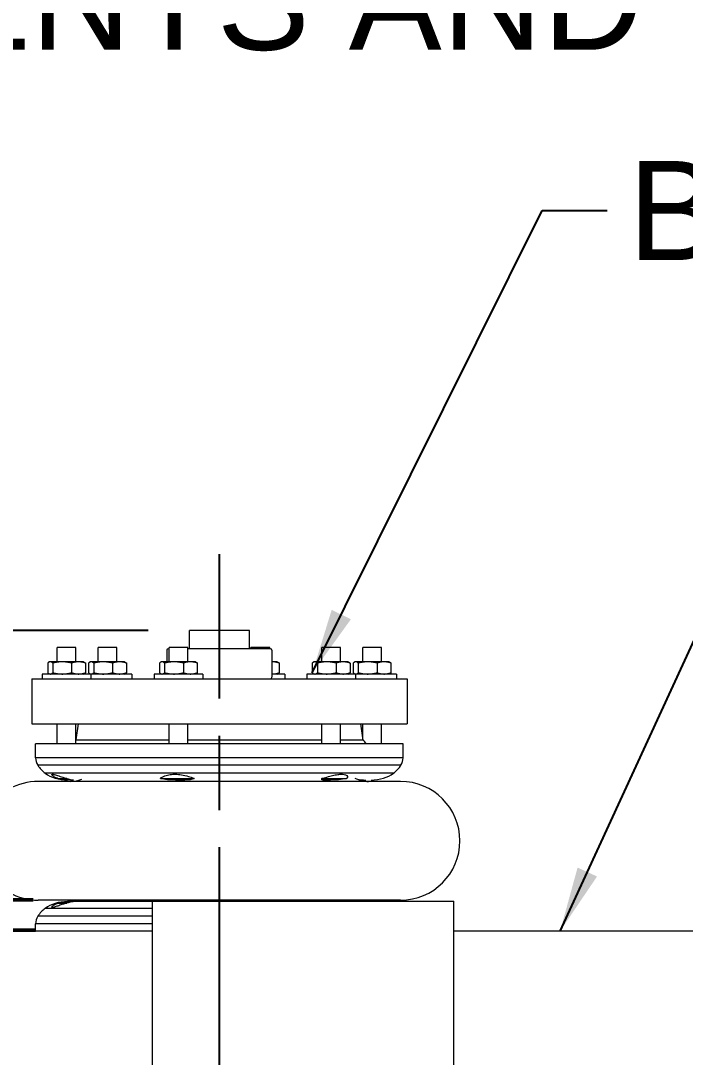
# Model space of a CAD drawing. Header units: inches. Extents: x 14 to 368, y 5 to 236.
# Drawn here: x 277.6 to 288.66, y 114.97 to 132.23 of the extents above; entities that cross this region are included whole.
import ezdxf

# ---------------------------------------------------------------- set-up
doc = ezdxf.new("R2010")
doc.units = ezdxf.units.IN
doc.header["$LTSCALE"] = 11
doc.header["$MEASUREMENT"] = 0
doc.linetypes.add('CHAIN', pattern=[0.7087, 0.4724, -0.0591, 0.1181, -0.0591])
doc.layers.add('Centerline', color=5, linetype='CHAIN', lineweight=25, true_color=0x0000ff)
for name, color, linetype, lineweight in [('Dimension (ANSI)', 7, 'Continuous', 25), ('Symbol', 7, 'Continuous', 25), ('Symbol (ANSI)', 7, 'Continuous', 25), ('Visible (ANSI)', 7, 'Continuous', 50)]:
    doc.layers.add(name, color=color, linetype=linetype, lineweight=lineweight)
doc.styles.add('MEMCOR Medium', font='arial.ttf')
doc.styles.add('Standard D-E', font='arial.ttf')
doc.styles.add('Standard D-E NeptuneBenson', font='arial.ttf')
doc.dimstyles.new('Default (ANSI)', dxfattribs={"dimscale": 11, "dimtxt": 0.15, "dimasz": 0.098425, "dimexe": 0.125, "dimexo": 0.0625, "dimgap": 0.031496, "dimtad": 0, "dimtih": 1, "dimtoh": 1, "dimdec": 4, "dimrnd": 1e-08, "dimzin": 3, "dimdsep": 46, "dimlunit": 5, "dimtxsty": 'MEMCOR Medium', "dimcen": 0.09, "dimdle": 0.393701, "dimclrd": 256, "dimclre": 256, "dimclrt": 256, "dimadec": 0, "dimazin": 1, "dimtfac": 0.8, "dimtofl": 0, "dimtmove": 0, "dimatfit": 3, "dimfxl": 1, "dimfrac": 1, "dimtolj": 1, "dimtzin": 4, "dimlwd": -1, "dimlwe": -1, "dimarcsym": 0})
doc.dimstyles.new('Default (ANSI)$7', dxfattribs={"dimscale": 11, "dimtxt": 0.15, "dimasz": 0.098425, "dimexe": 0.125, "dimexo": 0.0625, "dimgap": 0.031496, "dimtad": 0, "dimtih": 1, "dimtoh": 1, "dimdec": 4, "dimrnd": 1e-08, "dimzin": 3, "dimdsep": 46, "dimlunit": 5, "dimtxsty": 'MEMCOR Medium', "dimcen": 0.09, "dimdle": 0.393701, "dimclrd": 256, "dimclre": 256, "dimclrt": 256, "dimadec": 0, "dimazin": 1, "dimtfac": 0.8, "dimtofl": 0, "dimtmove": 0, "dimatfit": 3, "dimfxl": 1, "dimfrac": 1, "dimtolj": 1, "dimtzin": 4, "dimlwd": -1, "dimlwe": -1, "dimarcsym": 0})
doc.dimstyles.new('Default D-E$7', dxfattribs={"dimscale": 11, "dimtxt": 0.15, "dimasz": 0.098425, "dimexe": 0.125, "dimexo": 0.0625, "dimgap": 0.031496, "dimtad": 0, "dimtih": 1, "dimtoh": 1, "dimrnd": 1e-08, "dimzin": 4, "dimdsep": 46, "dimtxsty": 'Standard D-E', "dimcen": 0.09, "dimdle": 0.393701, "dimclrd": 256, "dimclre": 256, "dimclrt": 256, "dimadec": 0, "dimazin": 1, "dimtfac": 1, "dimtofl": 0, "dimtmove": 0, "dimatfit": 3, "dimfxl": 1, "dimtolj": 1, "dimtzin": 4, "dimlwd": -1, "dimlwe": -1, "dimarcsym": 0})

# ---------------------------------------------------------------- blocks, each defined once
blk = doc.blocks.new('*D27')
at = {"layer": 'Defpoints', "color": 0, "transparency": 16777216}
for p in [(228.546, 122.075), (280.408, 122.075), (262.977, 37.444)]:
    blk.add_point(p, dxfattribs=at)
at = {"layer": 'Dimension (ANSI)', "transparency": 16777216}
for p, q in [((279.72, 122.075), (227.171, 122.075)), ((228.546, 120.992), (228.546, 85.395)), ((228.546, 38.526), (228.546, 74.124)), ((262.289, 37.444), (227.171, 37.444))]:
    blk.add_line(p, q, dxfattribs=at)
for points in [[(228.366, 120.992), (228.727, 120.992), (228.546, 122.075)], [(228.366, 38.526), (228.727, 38.526), (228.546, 37.444)]]:
    blk.add_solid(points, dxfattribs=at)
at = {"layer": 'Dimension (ANSI)', "transparency": 16777216, "char_height": 1.65, "attachment_point": 5, "style": 'MEMCOR Medium'}
for s, insert in [('\\A1; \\fArial|b0|i0;84{\\H0.8x;\\S5#8;} in', (228.546, 81.456)), ('\\A1;[2149.6 mm]{\\P\\fArial|b0|i0;SHIPPING HEIGHT\\P\\fArial|b0|i0;REF.}', (228.546, 75.82))]:
    blk.add_mtext(s, dxfattribs=dict(at, insert=insert))

msp = doc.modelspace()

# ---------------------------------------------------------------- linework, layer by layer
at = {"layer": 'Centerline', "ltscale": 0.952448}
msp.add_line((280.907556, 39.265185), (280.907556, 123.343661), dxfattribs=at)
at = {"layer": 'Visible (ANSI)', "linetype": 'Continuous', "lineweight": 18}
for p, q in [((281.407556, 122.07456), (280.407556, 122.07456)), ((280.407556, 121.76876), (280.407556, 122.07456)), ((281.407556, 121.76876), (281.407556, 122.07456)), ((278.52001, 121.78876), (278.20751, 121.78876)), ((278.20751, 121.55176), (278.20751, 121.78876)), ((278.52001, 121.55176), (278.52001, 121.78876)), ((279.201351, 121.78876), (278.888851, 121.78876)), ((278.888851, 121.55176), (278.888851, 121.78876)), ((279.201351, 121.55176), (279.201351, 121.78876)), ((280.032556, 121.74376), (280.032556, 121.55176)), ((280.068969, 121.76876), (280.057556, 121.76876)), ((280.381469, 121.78876), (280.068969, 121.78876)), ((280.068969, 121.55176), (280.068969, 121.78876)), ((280.381469, 121.55176), (280.381469, 121.78876)), ((281.757556, 121.76876), (280.381469, 121.76876)), ((281.744151, 121.78876), (281.431651, 121.78876)), ((281.431651, 121.76876), (281.431651, 121.78876)), ((281.744151, 121.76876), (281.744151, 121.78876)), ((281.782556, 121.74376), (281.782556, 121.29376)), ((282.924268, 121.78876), (282.611768, 121.78876)), ((282.611768, 121.55176), (282.611768, 121.78876)), ((282.924268, 121.55176), (282.924268, 121.78876)), ((283.605609, 121.78876), (283.293109, 121.78876)), ((283.293109, 121.55176), (283.293109, 121.78876)), ((283.605609, 121.55176), (283.605609, 121.78876)), ((278.049788, 121.531453), (278.049788, 121.369067)), ((278.08226, 121.55176), (278.07233, 121.547129)), ((278.091852, 121.55176), (278.08226, 121.55176)), ((278.290902, 121.55176), (278.091852, 121.55176)), ((278.133916, 121.531453), (278.133916, 121.369067)), ((278.562811, 121.55176), (278.290902, 121.55176)), ((278.447889, 121.531453), (278.447889, 121.369067)), ((278.64526, 121.55176), (278.562811, 121.55176)), ((278.64526, 121.55176), (278.65519, 121.547129)), ((278.677732, 121.531453), (278.677732, 121.369067)), ((278.731129, 121.531453), (278.731129, 121.369067)), ((278.763601, 121.55176), (278.753671, 121.547129)), ((278.773193, 121.55176), (278.763601, 121.55176)), ((278.972244, 121.55176), (278.773193, 121.55176)), ((278.815257, 121.531453), (278.815257, 121.369067)), ((279.244152, 121.55176), (278.972244, 121.55176)), ((279.12923, 121.531453), (279.12923, 121.369067)), ((279.326601, 121.55176), (279.244152, 121.55176)), ((279.326601, 121.55176), (279.336531, 121.547129)), ((279.359074, 121.531453), (279.359074, 121.369067)), ((279.911246, 121.531453), (279.911246, 121.369067)), ((279.943719, 121.55176), (279.933788, 121.547129)), ((279.95331, 121.55176), (279.943719, 121.55176)), ((280.152361, 121.55176), (279.95331, 121.55176)), ((279.995375, 121.531453), (279.995375, 121.369067)), ((280.424269, 121.55176), (280.152361, 121.55176)), ((280.309347, 121.531453), (280.309347, 121.369067)), ((280.506719, 121.55176), (280.424269, 121.55176)), ((280.506719, 121.55176), (280.516649, 121.547129)), ((280.539191, 121.531453), (280.539191, 121.369067)), ((281.786951, 121.55176), (281.782556, 121.55176)), ((281.869401, 121.55176), (281.786951, 121.55176)), ((281.869401, 121.55176), (281.879331, 121.547129)), ((281.901873, 121.531453), (281.901873, 121.369067)), ((282.454046, 121.531453), (282.454046, 121.369067)), ((282.486518, 121.55176), (282.476588, 121.547129)), ((282.49611, 121.55176), (282.486518, 121.55176)), ((282.695161, 121.55176), (282.49611, 121.55176)), ((282.538175, 121.531453), (282.538175, 121.369067)), ((282.967069, 121.55176), (282.695161, 121.55176)), ((282.852147, 121.531453), (282.852147, 121.369067)), ((283.049518, 121.55176), (282.967069, 121.55176)), ((283.049518, 121.55176), (283.059449, 121.547129)), ((283.081991, 121.531453), (283.081991, 121.369067)), ((283.135387, 121.531453), (283.135387, 121.369067)), ((283.167859, 121.55176), (283.157929, 121.547129)), ((283.177451, 121.55176), (283.167859, 121.55176)), ((283.376502, 121.55176), (283.177451, 121.55176)), ((283.219516, 121.531453), (283.219516, 121.369067)), ((283.64841, 121.55176), (283.376502, 121.55176)), ((283.533488, 121.531453), (283.533488, 121.369067)), ((283.730859, 121.55176), (283.64841, 121.55176)), ((283.730859, 121.55176), (283.74079, 121.547129)), ((283.763332, 121.531453), (283.763332, 121.369067)), ((278.76976, 121.34876), (277.95776, 121.34876)), ((277.95776, 121.34876), (277.95776, 121.26876)), ((278.08226, 121.34876), (278.07233, 121.35339)), ((278.64526, 121.34876), (278.65519, 121.35339)), ((278.763601, 121.34876), (278.753671, 121.35339)), ((279.451101, 121.34876), (278.76976, 121.34876)), ((278.76976, 121.34876), (278.76976, 121.26876)), ((279.326601, 121.34876), (279.336531, 121.35339)), ((279.451101, 121.34876), (279.451101, 121.26876)), ((280.631219, 121.34876), (279.819219, 121.34876)), ((279.819219, 121.34876), (279.819219, 121.26876)), ((279.943719, 121.34876), (279.933788, 121.35339)), ((280.506719, 121.34876), (280.516649, 121.35339)), ((280.631219, 121.34876), (280.631219, 121.26876)), ((281.993901, 121.34876), (281.782556, 121.34876)), ((281.869401, 121.34876), (281.879331, 121.35339)), ((281.993901, 121.34876), (281.993901, 121.26876)), ((283.174018, 121.34876), (282.362018, 121.34876)), ((282.362018, 121.34876), (282.362018, 121.26876)), ((282.486518, 121.34876), (282.476588, 121.35339)), ((283.049518, 121.34876), (283.059449, 121.35339)), ((283.167859, 121.34876), (283.157929, 121.35339)), ((283.174018, 121.34876), (283.174018, 121.26876)), ((283.855359, 121.34876), (283.174018, 121.34876)), ((283.730859, 121.34876), (283.74079, 121.35339)), ((283.855359, 121.34876), (283.855359, 121.26876)), ((277.782556, 121.26876), (284.032556, 121.26876)), ((277.782556, 121.26876), (277.782556, 120.51876)), ((284.032556, 121.26876), (284.032556, 120.51876)), ((277.782556, 120.51876), (284.032556, 120.51876)), ((278.20751, 120.186313), (278.20751, 120.51876)), ((278.556662, 120.51876), (278.52001, 120.251074)), ((278.52001, 120.186313), (278.52001, 120.51876)), ((280.068969, 120.186313), (280.068969, 120.51876)), ((280.381469, 120.186313), (280.381469, 120.51876)), ((282.611768, 120.186313), (282.611768, 120.51876)), ((282.924268, 120.186313), (282.924268, 120.51876)), ((283.256457, 120.51876), (283.293511, 120.248141)), ((283.293109, 120.251074), (283.293109, 120.51876)), ((283.605609, 120.186313), (283.605609, 120.51876)), ((283.965468, 120.186313), (277.847651, 120.186313)), ((277.847651, 119.955616), (277.847651, 120.186313)), ((280.068969, 120.248141), (278.52001, 120.248141)), ((282.611768, 120.248141), (280.381469, 120.248141)), ((283.293511, 120.248141), (282.924268, 120.248141)), ((283.965468, 119.955616), (283.965468, 120.186313)), ((283.965468, 119.955616), (277.847651, 119.955616)), ((283.928804, 119.829241), (277.884315, 119.829241)), ((283.804541, 119.697163), (278.008579, 119.697163)), ((278.219146, 119.610554), (278.370344, 119.610554)), ((279.924587, 119.610554), (280.302596, 119.610554)), ((280.302596, 119.610554), (280.488865, 119.610554)), ((282.612001, 119.610554), (283.025081, 119.610554)), ((283.921272, 119.560833), (277.891848, 119.560833)), ((283.921272, 117.582807), (277.891848, 117.582807)), ((278.219146, 117.533087), (278.370344, 117.533087)), ((279.795997, 117.559827), (278.379951, 117.559827)), ((279.795997, 117.56876), (280.063106, 117.56876)), ((279.795997, 113.56876), (279.795997, 117.56876)), ((280.063106, 117.56876), (281.950831, 117.56876)), ((281.950831, 117.56876), (283.022219, 117.56876)), ((283.022219, 117.56876), (284.630601, 117.56876)), ((284.630601, 117.56876), (284.812105, 117.56876)), ((284.812105, 113.56876), (284.812105, 117.56876)), ((279.795997, 117.446478), (278.008579, 117.446478)), ((279.795997, 117.188025), (277.847651, 117.188025)), ((277.847651, 117.06876), (277.847651, 117.188025)), ((279.795997, 117.3144), (277.884315, 117.3144)), ((279.795997, 117.06876), (273.442686, 117.06876)), ((289.260701, 117.06876), (284.812105, 117.06876))]:
    msp.add_line(p, q, dxfattribs=at)
at = {"layer": 'Visible (ANSI)'}
for p, q in [((277.80928, 117.58626), (277.045483, 117.58626)), ((278.507298, 117.559827), (278.507298, 117.575708)), ((277.847651, 117.08626), (277.045483, 117.08626))]:
    msp.add_line(p, q, dxfattribs=at)
at = {"layer": 'Visible (ANSI)', "linetype": 'Continuous', "lineweight": 18}
for centre, radius, start, end in [((280.057556, 121.74376), 0.025, 90, 180), ((281.757556, 121.74376), 0.025, 0, 90), ((281.757556, 121.29376), 0.025, 270, 0), ((283.226799, 120.127909), 0.1375, 25.1354813, 60.9760883), ((278.136164, 119.970813), 0.288913, 183.0153263, 209.3417204), ((283.676955, 119.970813), 0.288913, 330.6582796, 356.9846737), ((278.262538, 120.060591), 0.443368, 211.4531967, 235.0546592), ((283.550582, 120.060591), 0.443368, 304.9453408, 328.5468033), ((278.331476, 120.135368), 0.544322, 233.6149039, 253.0268519), ((278.379951, 120.294191), 0.710378, 253.0268519, 270), ((278.423075, 120.063946), 0.503113, 270, 292.3964918), ((283.390044, 120.063946), 0.503113, 243.2299847, 270), ((283.433168, 120.294191), 0.710378, 270, 286.9731481), ((283.481644, 120.135368), 0.544322, 286.9731481, 306.3850961), ((277.891848, 118.57182), 0.989013, 90, 148.8445549), ((283.921272, 118.57182), 0.989013, 270, 90), ((277.891848, 118.57182), 0.989013, 211.1554451, 270), ((278.331476, 117.008272), 0.544322, 106.9731481, 126.3850961), ((278.379951, 116.84945), 0.710378, 90, 106.9731481), ((278.423075, 117.079694), 0.503113, 72.6161322, 90), ((283.390044, 117.079694), 0.503113, 90, 103.5711993), ((278.262538, 117.083049), 0.443368, 124.9453408, 148.5468033), ((278.136164, 117.172827), 0.288913, 150.6582796, 176.9846737)]:
    msp.add_arc(centre, radius, start, end, dxfattribs=at)
for centre, major_axis, ratio, start_param, end_param in [((280.252625, 120.294191), (0, -0.710378), 0.258819045, 0, 0.27525005), ((283.347076, 120.294191), (0, -0.710378), 0.965925826, 6.049370203, 6.283185307), ((278.466043, 120.294191), (0, -0.710378), 0.965925826, 0, 0.011340014), ((282.693142, 120.294191), (0, -0.710378), 0.707106781, 6.117990291, 6.283185307), ((278.466043, 116.84945), (0, 0.710378), 0.965925826, 6.271845293, 6.283185307)]:
    msp.add_ellipse(centre, major_axis=major_axis, ratio=ratio, start_param=start_param, end_param=end_param, dxfattribs=at)
for points, weights in [([(278.091852, 121.55176), (278.07233, 121.55176), (278.049788, 121.531453)], [1, 1.0379548493, 1]), ([(278.133916, 121.531453), (278.111374, 121.55176), (278.091852, 121.55176)], [1, 1.0379548493, 1]), ([(278.290902, 121.55176), (278.218045, 121.55176), (278.133916, 121.531453)], [1, 1.0379548493, 1]), ([(278.447889, 121.531453), (278.36376, 121.55176), (278.290902, 121.55176)], [1, 1.0379548493, 1]), ([(278.562811, 121.55176), (278.509475, 121.55176), (278.447889, 121.531453)], [1, 1.0379548493, 1]), ([(278.677732, 121.531453), (278.616146, 121.55176), (278.562811, 121.55176)], [1, 1.0379548493, 1]), ([(278.65519, 121.547129), (278.665847, 121.54216), (278.677732, 121.531453)], [1.01895290532, 1.01965956375, 1]), ([(278.773193, 121.55176), (278.753671, 121.55176), (278.731129, 121.531453)], [1, 1.0379548493, 1]), ([(278.815257, 121.531453), (278.792715, 121.55176), (278.773193, 121.55176)], [1, 1.0379548493, 1]), ([(278.972244, 121.55176), (278.899386, 121.55176), (278.815257, 121.531453)], [1, 1.0379548493, 1]), ([(279.12923, 121.531453), (279.045101, 121.55176), (278.972244, 121.55176)], [1, 1.0379548493, 1]), ([(279.244152, 121.55176), (279.190816, 121.55176), (279.12923, 121.531453)], [1, 1.0379548493, 1]), ([(279.359074, 121.531453), (279.297487, 121.55176), (279.244152, 121.55176)], [1, 1.0379548493, 1]), ([(279.336531, 121.547129), (279.347188, 121.54216), (279.359074, 121.531453)], [1.01895290532, 1.01965956375, 1]), ([(279.95331, 121.55176), (279.933788, 121.55176), (279.911246, 121.531453)], [1, 1.0379548493, 1]), ([(279.995375, 121.531453), (279.972833, 121.55176), (279.95331, 121.55176)], [1, 1.0379548493, 1]), ([(280.152361, 121.55176), (280.079503, 121.55176), (279.995375, 121.531453)], [1, 1.0379548493, 1]), ([(280.309347, 121.531453), (280.225219, 121.55176), (280.152361, 121.55176)], [1, 1.0379548493, 1]), ([(280.424269, 121.55176), (280.370934, 121.55176), (280.309347, 121.531453)], [1, 1.0379548493, 1]), ([(280.539191, 121.531453), (280.477605, 121.55176), (280.424269, 121.55176)], [1, 1.0379548493, 1]), ([(280.516649, 121.547129), (280.527305, 121.54216), (280.539191, 121.531453)], [1.01895290532, 1.01965956375, 1]), ([(281.786951, 121.55176), (281.784754, 121.55176), (281.782556, 121.551728)], [1, 1.00150897897, 1.00289797234]), ([(281.901873, 121.531453), (281.840287, 121.55176), (281.786951, 121.55176)], [1, 1.0379548493, 1]), ([(281.879331, 121.547129), (281.889988, 121.54216), (281.901873, 121.531453)], [1.01895290532, 1.01965956375, 1]), ([(282.49611, 121.55176), (282.476588, 121.55176), (282.454046, 121.531453)], [1, 1.0379548493, 1]), ([(282.538175, 121.531453), (282.515632, 121.55176), (282.49611, 121.55176)], [1, 1.0379548493, 1]), ([(282.695161, 121.55176), (282.622303, 121.55176), (282.538175, 121.531453)], [1, 1.0379548493, 1]), ([(282.852147, 121.531453), (282.768018, 121.55176), (282.695161, 121.55176)], [1, 1.0379548493, 1]), ([(282.967069, 121.55176), (282.913733, 121.55176), (282.852147, 121.531453)], [1, 1.0379548493, 1]), ([(283.081991, 121.531453), (283.020404, 121.55176), (282.967069, 121.55176)], [1, 1.0379548493, 1]), ([(283.059449, 121.547129), (283.070105, 121.54216), (283.081991, 121.531453)], [1.01895290532, 1.01965956375, 1]), ([(283.177451, 121.55176), (283.157929, 121.55176), (283.135387, 121.531453)], [1, 1.0379548493, 1]), ([(283.219516, 121.531453), (283.196973, 121.55176), (283.177451, 121.55176)], [1, 1.0379548493, 1]), ([(283.376502, 121.55176), (283.303644, 121.55176), (283.219516, 121.531453)], [1, 1.0379548493, 1]), ([(283.533488, 121.531453), (283.449359, 121.55176), (283.376502, 121.55176)], [1, 1.0379548493, 1]), ([(283.64841, 121.55176), (283.595075, 121.55176), (283.533488, 121.531453)], [1, 1.0379548493, 1]), ([(283.763332, 121.531453), (283.701745, 121.55176), (283.64841, 121.55176)], [1, 1.0379548493, 1]), ([(283.74079, 121.547129), (283.751446, 121.54216), (283.763332, 121.531453)], [1.01895290532, 1.01965956375, 1]), ([(278.049788, 121.369067), (278.07233, 121.34876), (278.091852, 121.34876)], [1, 1.0379548493, 1]), ([(278.091852, 121.34876), (278.111374, 121.34876), (278.133916, 121.369067)], [1, 1.0379548493, 1]), ([(278.133916, 121.369067), (278.218045, 121.34876), (278.290902, 121.34876)], [1, 1.0379548493, 1]), ([(278.290902, 121.34876), (278.36376, 121.34876), (278.447889, 121.369067)], [1, 1.0379548493, 1]), ([(278.447889, 121.369067), (278.509475, 121.34876), (278.562811, 121.34876)], [1, 1.0379548493, 1]), ([(278.562811, 121.34876), (278.616146, 121.34876), (278.677732, 121.369067)], [1, 1.0379548493, 1]), ([(278.677732, 121.369067), (278.665847, 121.35836), (278.65519, 121.35339)], [1, 1.01965956375, 1.01895290532]), ([(278.731129, 121.369067), (278.753671, 121.34876), (278.773193, 121.34876)], [1, 1.0379548493, 1]), ([(278.773193, 121.34876), (278.792715, 121.34876), (278.815257, 121.369067)], [1, 1.0379548493, 1]), ([(278.815257, 121.369067), (278.899386, 121.34876), (278.972244, 121.34876)], [1, 1.0379548493, 1]), ([(278.972244, 121.34876), (279.045101, 121.34876), (279.12923, 121.369067)], [1, 1.0379548493, 1]), ([(279.12923, 121.369067), (279.190816, 121.34876), (279.244152, 121.34876)], [1, 1.0379548493, 1]), ([(279.244152, 121.34876), (279.297487, 121.34876), (279.359074, 121.369067)], [1, 1.0379548493, 1]), ([(279.359074, 121.369067), (279.347188, 121.35836), (279.336531, 121.35339)], [1, 1.01965956375, 1.01895290532]), ([(279.911246, 121.369067), (279.933788, 121.34876), (279.95331, 121.34876)], [1, 1.0379548493, 1]), ([(279.95331, 121.34876), (279.972833, 121.34876), (279.995375, 121.369067)], [1, 1.0379548493, 1]), ([(279.995375, 121.369067), (280.079503, 121.34876), (280.152361, 121.34876)], [1, 1.0379548493, 1]), ([(280.152361, 121.34876), (280.225219, 121.34876), (280.309347, 121.369067)], [1, 1.0379548493, 1]), ([(280.309347, 121.369067), (280.370934, 121.34876), (280.424269, 121.34876)], [1, 1.0379548493, 1]), ([(280.424269, 121.34876), (280.477605, 121.34876), (280.539191, 121.369067)], [1, 1.0379548493, 1]), ([(280.539191, 121.369067), (280.527305, 121.35836), (280.516649, 121.35339)], [1, 1.01965956375, 1.01895290532]), ([(281.782556, 121.348792), (281.784754, 121.34876), (281.786951, 121.34876)], [1.00289797234, 1.00150897897, 1]), ([(281.786951, 121.34876), (281.840287, 121.34876), (281.901873, 121.369067)], [1, 1.0379548493, 1]), ([(281.901873, 121.369067), (281.889988, 121.35836), (281.879331, 121.35339)], [1, 1.01965956375, 1.01895290532]), ([(282.454046, 121.369067), (282.476588, 121.34876), (282.49611, 121.34876)], [1, 1.0379548493, 1]), ([(282.49611, 121.34876), (282.515632, 121.34876), (282.538175, 121.369067)], [1, 1.0379548493, 1]), ([(282.538175, 121.369067), (282.622303, 121.34876), (282.695161, 121.34876)], [1, 1.0379548493, 1]), ([(282.695161, 121.34876), (282.768018, 121.34876), (282.852147, 121.369067)], [1, 1.0379548493, 1]), ([(282.852147, 121.369067), (282.913733, 121.34876), (282.967069, 121.34876)], [1, 1.0379548493, 1]), ([(282.967069, 121.34876), (283.020404, 121.34876), (283.081991, 121.369067)], [1, 1.0379548493, 1]), ([(283.081991, 121.369067), (283.070105, 121.35836), (283.059449, 121.35339)], [1, 1.01965956375, 1.01895290532]), ([(283.135387, 121.369067), (283.157929, 121.34876), (283.177451, 121.34876)], [1, 1.0379548493, 1]), ([(283.177451, 121.34876), (283.196973, 121.34876), (283.219516, 121.369067)], [1, 1.0379548493, 1]), ([(283.219516, 121.369067), (283.303644, 121.34876), (283.376502, 121.34876)], [1, 1.0379548493, 1]), ([(283.376502, 121.34876), (283.449359, 121.34876), (283.533488, 121.369067)], [1, 1.0379548493, 1]), ([(283.533488, 121.369067), (283.595075, 121.34876), (283.64841, 121.34876)], [1, 1.0379548493, 1]), ([(283.64841, 121.34876), (283.701745, 121.34876), (283.763332, 121.369067)], [1, 1.0379548493, 1]), ([(283.763332, 121.369067), (283.751446, 121.35836), (283.74079, 121.35339)], [1, 1.01965956375, 1.01895290532])]:
    msp.add_rational_spline(points, weights, degree=2, dxfattribs=at)
for points, knots in [([(278.206483, 119.614756), (278.184155, 119.622528), (278.166015, 119.631319), (278.138508, 119.648133), (278.12897, 119.656199), (278.118132, 119.669695), (278.117116, 119.674997), (278.123515, 119.680154), (278.129329, 119.680825), (278.147564, 119.678615), (278.160443, 119.675383), (278.198257, 119.663836), (278.2257, 119.65412), (278.286249, 119.634003), (278.318824, 119.623705), (278.353598, 119.614756)], [-1.7515344, -1.7515344, -1.7515344, -1.7515344, -1.507264199, -1.507264199, -1.265612948, -1.265612948, -1.016038721, -1.016038721, -0.813659189, -0.813659189, -0.590671631, -0.590671631, -0.282031987, -0.282031987, -0.000296534, -0.000296534, -0.000296534, -0.000296534]), ([(278.466043, 119.583813), (278.465774, 119.583813), (278.465497, 119.583813), (278.464264, 119.583813), (278.463238, 119.583813), (278.457963, 119.583814), (278.45273, 119.583814), (278.438415, 119.583885), (278.428765, 119.583978), (278.394423, 119.584816), (278.36547, 119.586273), (278.300704, 119.593334), (278.261529, 119.599636), (278.219146, 119.610554)], [-0.0079434248, -0.0079434248, -0.0079434248, -0.0079434248, 0, 0, 0.0265597837, 0.0265597837, 0.1269325245, 0.1269325245, 0.2580403133, 0.2580403133, 0.5438411068, 0.5438411068, 0.8658061764, 0.8658061764, 0.8658061764, 0.8658061764]), ([(278.370344, 119.610554), (278.396556, 119.599636), (278.419198, 119.593334), (278.452043, 119.586273), (278.46456, 119.584816), (278.473029, 119.583978), (278.474271, 119.583885), (278.473276, 119.583814), (278.471793, 119.583814), (278.468462, 119.583813), (278.467687, 119.583813), (278.466576, 119.583813), (278.466313, 119.583813), (278.466043, 119.583813)], [0, 0, 0, 0, 0.369847568, 0.369847568, 0.698152512, 0.698152512, 0.848758588, 0.848758588, 0.964058714, 0.964058714, 0.994568455, 0.994568455, 1.003693222, 1.003693222, 1.003693222, 1.003693222]), ([(280.252625, 119.583813), (280.251618, 119.583813), (280.250611, 119.583813), (280.246221, 119.583813), (280.242825, 119.583813), (280.226507, 119.583814), (280.21347, 119.583814), (280.183118, 119.583885), (280.165969, 119.583978), (280.111955, 119.584816), (280.075726, 119.586273), (280.003085, 119.593334), (279.963951, 119.599636), (279.924587, 119.610554)], [-0.0079434248, -0.0079434248, -0.0079434248, -0.0079434248, 0, 0, 0.0265597837, 0.0265597837, 0.1269325247, 0.1269325247, 0.2580403137, 0.2580403137, 0.5438411075, 0.5438411075, 0.8658061775, 0.8658061775, 0.8658061775, 0.8658061775]), ([(279.928266, 119.614756), (279.933997, 119.620575), (279.942817, 119.626965), (279.966222, 119.640244), (279.981257, 119.647152), (280.024458, 119.662819), (280.055514, 119.670765), (280.117491, 119.679193), (280.146784, 119.680824), (280.20919, 119.679307), (280.241754, 119.675933), (280.314753, 119.663749), (280.354514, 119.653836), (280.423035, 119.63367), (280.452692, 119.623559), (280.477306, 119.614756)], [-1.751957248, -1.751957248, -1.751957248, -1.751957248, -1.569152472, -1.569152472, -1.371506474, -1.371506474, -1.074775693, -1.074775693, -0.838721318, -0.838721318, -0.590919966, -0.590919966, -0.277463852, -0.277463852, -0.000296534, -0.000296534, -0.000296534, -0.000296534]), ([(280.488865, 119.610554), (280.467881, 119.599636), (280.445311, 119.593334), (280.398824, 119.586273), (280.373708, 119.584816), (280.331165, 119.583978), (280.316934, 119.583885), (280.290151, 119.583814), (280.278119, 119.583814), (280.262322, 119.583813), (280.258993, 119.583813), (280.254636, 119.583813), (280.253632, 119.583813), (280.252625, 119.583813)], [0, 0, 0, 0, 0.369847559, 0.369847559, 0.698152508, 0.698152508, 0.848758584, 0.848758584, 0.964058711, 0.964058711, 0.994568452, 0.994568452, 1.00369322, 1.00369322, 1.00369322, 1.00369322]), ([(282.693142, 119.583813), (282.692405, 119.583813), (282.691673, 119.583813), (282.688517, 119.583813), (282.686147, 119.583813), (282.675103, 119.583814), (282.6673, 119.583814), (282.651263, 119.583885), (282.643764, 119.583978), (282.624091, 119.584816), (282.616817, 119.586273), (282.60894, 119.593334), (282.608982, 119.599636), (282.612001, 119.610554)], [-0.0079434248, -0.0079434248, -0.0079434248, -0.0079434248, 0, 0, 0.0265597821, 0.0265597821, 0.1269325218, 0.1269325218, 0.2580403084, 0.2580403084, 0.5438410935, 0.5438410935, 0.8658061665, 0.8658061665, 0.8658061665, 0.8658061665]), ([(282.628342, 119.614756), (282.658326, 119.622528), (282.689623, 119.631319), (282.751263, 119.648133), (282.781769, 119.656199), (282.841273, 119.669695), (282.870136, 119.674997), (282.918168, 119.680154), (282.937867, 119.680825), (282.974767, 119.678615), (282.991185, 119.675383), (283.022513, 119.663836), (283.034231, 119.65412), (283.042367, 119.634003), (283.040022, 119.623705), (283.030268, 119.614756)], [-1.7515344, -1.7515344, -1.7515344, -1.7515344, -1.507264199, -1.507264199, -1.265612948, -1.265612948, -1.016038721, -1.016038721, -0.813659189, -0.813659189, -0.590671631, -0.590671631, -0.282031987, -0.282031987, -0.000296534, -0.000296534, -0.000296534, -0.000296534]), ([(283.025081, 119.610554), (282.977884, 119.599636), (282.932673, 119.593334), (282.853341, 119.586273), (282.815708, 119.584816), (282.764695, 119.583978), (282.749223, 119.583885), (282.723434, 119.583814), (282.712886, 119.583814), (282.70042, 119.583813), (282.697866, 119.583813), (282.69462, 119.583813), (282.693879, 119.583813), (282.693142, 119.583813)], [0, 0, 0, 0, 0.369847559, 0.369847559, 0.698152508, 0.698152508, 0.848758584, 0.848758584, 0.964058711, 0.964058711, 0.994568453, 0.994568453, 1.00369322, 1.00369322, 1.00369322, 1.00369322]), ([(278.353598, 117.528884), (278.323396, 117.521113), (278.294854, 117.512321), (278.243384, 117.495507), (278.220265, 117.487442), (278.179653, 117.473946), (278.162403, 117.468643), (278.138366, 117.463486), (278.130349, 117.462816), (278.119573, 117.465026), (278.11753, 117.468257), (278.121274, 117.479805), (278.130353, 117.489521), (278.160614, 117.509638), (278.180775, 117.519936), (278.206483, 117.528884)], [-1.751534401, -1.751534401, -1.751534401, -1.751534401, -1.507264199, -1.507264199, -1.265612948, -1.265612948, -1.016038721, -1.016038721, -0.813659189, -0.813659189, -0.590671631, -0.590671631, -0.282031987, -0.282031987, -0.000296534, -0.000296534, -0.000296534, -0.000296534]), ([(278.219146, 117.533087), (278.261529, 117.544004), (278.300704, 117.550307), (278.36547, 117.557367), (278.394423, 117.558825), (278.428765, 117.559663), (278.438415, 117.559756), (278.45273, 117.559827), (278.457963, 117.559827), (278.463238, 117.559827), (278.464264, 117.559827), (278.465497, 117.559827), (278.465774, 117.559827), (278.466043, 117.559827)], [0, 0, 0, 0, 0.369847229, 0.369847229, 0.698152371, 0.698152371, 0.848758466, 0.848758466, 0.964058719, 0.964058719, 0.994569246, 0.994569246, 1.003693435, 1.003693435, 1.003693435, 1.003693435]), ([(278.466043, 117.559827), (278.466313, 117.559827), (278.466576, 117.559827), (278.467686, 117.559827), (278.468462, 117.559827), (278.471793, 117.559827), (278.473276, 117.559827), (278.474271, 117.559756), (278.473029, 117.559663), (278.46456, 117.558825), (278.452043, 117.557367), (278.419198, 117.550307), (278.396556, 117.544004), (278.370344, 117.533087)], [-0.007942405, -0.007942405, -0.007942405, -0.007942405, 0, 0, 0.0265587405, 0.0265587405, 0.1269250639, 0.1269250639, 0.2580243435, 0.2580243435, 0.5438067204, 0.5438067204, 0.8657505612, 0.8657505612, 0.8657505612, 0.8657505612])]:
    msp.add_open_spline(points, degree=3, knots=knots, dxfattribs=at)
for points in [[(278.219146, 119.610554), (278.214798, 119.611929), (278.210576, 119.613332), (278.206483, 119.614756)], [(278.353598, 119.614756), (278.359134, 119.613332), (278.364718, 119.611929), (278.370344, 119.610554)], [(279.924587, 119.610554), (279.925634, 119.611929), (279.926863, 119.613332), (279.928266, 119.614756)], [(280.477306, 119.614756), (280.481289, 119.613332), (280.485145, 119.611929), (280.488865, 119.610554)], [(282.612001, 119.610554), (282.617396, 119.611929), (282.622847, 119.613332), (282.628342, 119.614756)], [(283.030268, 119.614756), (283.028715, 119.613332), (283.026987, 119.611929), (283.025081, 119.610554)], [(278.206483, 117.528884), (278.210576, 117.530309), (278.214798, 117.531712), (278.219146, 117.533087)], [(278.370344, 117.533087), (278.364718, 117.531712), (278.359134, 117.530309), (278.353598, 117.528884)]]:
    msp.add_open_spline(points, degree=3, dxfattribs=at)

# ---------------------------------------------------------------- texts
at = {"layer": 'Symbol', "insert": (287.709845, 129.890688), "char_height": 1.65000005, "width": 19.73208912, "attachment_point": 1, "style": 'Standard D-E'}
msp.add_mtext('\\fArial|b0|i0;BUMP ASSEMBLY', dxfattribs=at)
at = {"layer": 'Symbol (ANSI)', "insert": (218.465581, 196.119393), "char_height": 1.814999942, "width": 148.64247032, "attachment_point": 1, "line_spacing_factor": 1.727336, "style": 'Standard D-E NeptuneBenson'}
msp.add_mtext('NOTES:\\P1.^IFILTER TANK IS TO BE CONSTRUCTED OF HIGH QUALITY A36 CARBON STEEL, UPPER HEAD THICKNESS = 1 1/2" \\P(38.1mm), LOWER HEAD THICKNESS = 5/16" (7.93mm) & SHELL THICKNESS = 1/4" (6.35mm).\\P2.^IINTERIOR OF TANK IS LINED WITH FLEXSOL 3000. EXTERIOR IS COATED WITH 5-8 MILS OF HIGH SOLIDS ENAMEL. \\PNO WELDING OR EXTREME HEAT IS TO BE APPLIED TO TANK AFTER LINING OR COATING PROCESS IS DONE.\\P3.^IELECTRICAL REQUIREMENTS: 120VAC-10-60Hz, 15 AMP CIRCUIT PROTECTION.\\P4.^ILOCATE ALL ELECTRICAL ITEMS IN A NON-HAZARDOUS LOCATION.\\P5.^IELECTRICAL CONNECTIONS ARE THE RESPONSIBILITY OF THE CUSTOMER.\\P6.^IMEDIA QUANTITIES ARE INDICATED FOR INFORMATIONAL PURPOSES ONLY.\\P7.^IALL PNEUMATIC TUBING SUPPLIED BY POOL CONTRACTOR.\\P8.^IDRAIN VALVE MUST BE A BUTTERFLY VALVE AND INSTALLED DIRECTLY ON THE BOTTOM TANK HEAD.\\P{\\H1x;9.^IDESIGN PRESSURE IS 50 PSI (344.73 kpa). HYDROSTATICALLY TESTED TO 75 PSI (517.11 kpa).\\P\\H0.91667x;10.^ITHIS PRECOAT FILTER UTILIZES TUBE ELEMENTS AND THE EFFECTIVE FILTRATION AREA REPRESENTS THE \\PUNCOATED AREA.}', dxfattribs=at)

# ---------------------------------------------------------------- dimensions: what is measured, and where the dimension line sits
at = {"layer": 'Dimension (ANSI)'}
dim = msp.add_linear_dim(base=(228.546414, 122.07456), p1=(262.976898, 37.44376), p2=(280.407556, 122.07456), angle=90, text=' \\fArial|b0|i0;<> in\\X[2149.6 mm]{\\P\\fArial|b0|i0;SHIPPING HEIGHT\\P\\fArial|b0|i0;REF.}', dimstyle='Default (ANSI)', override={"dimgap": 0.031496, "dimdec": 4, "dimpost": '', "dimtol": 0, "dimlim": 0, "dimtp": 0, "dimtm": 0, "dimtdec": 2, "dimatfit": 1}, dxfattribs=at)
dim.commit()
dim.dimension.update_dxf_attribs({"geometry": '*D27', "text_midpoint": (228.546414, 79.75916), "dimtype": 160})

# ---------------------------------------------------------------- leaders
at = {"layer": 'Symbol', "annotation_type": 0, "has_hookline": 1, "hookline_direction": 0, "text_width": 19.540008}
msp.add_leader([(282.454046, 121.369067), (286.280711, 129.065688), (287.363388, 129.065688)], dimstyle='Default D-E$7', override={"dimtad": 0}, dxfattribs=at)
at = {"layer": 'Symbol (ANSI)', "annotation_type": 0, "has_hookline": 1, "hookline_direction": 0, "text_width": 6.563984}
msp.add_leader([(286.578673, 117.06876), (289.782677, 124.028703), (290.865354, 124.028703)], dimstyle='Default (ANSI)$7', override={"dimtad": 0}, dxfattribs=at)

doc.saveas('drawing.dxf')
